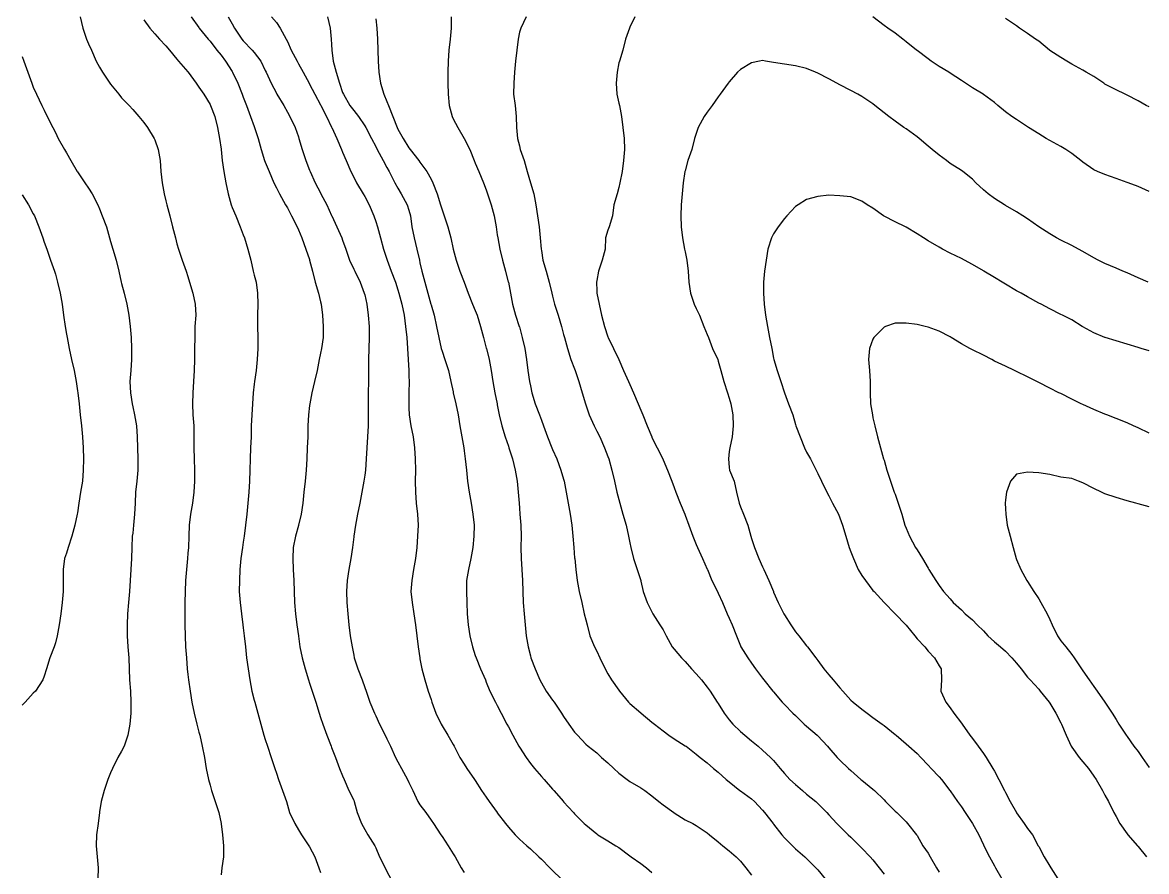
# Model space of a CAD drawing. Extents: x -729 to 771, y -779 to 721.
# Drawn here: x 34.1 to 368.8, y -141.7 to 111 of the extents above; entities that cross this region are included whole.
import ezdxf

# ---------------------------------------------------------------- set-up
doc = ezdxf.new("R2010")
doc.units = 0

msp = doc.modelspace()

# ---------------------------------------------------------------- linework, layer by layer
at = {"layer": 'CONTOURS'}
for points in [[(51.287, 112.6512, 386.472), (52.0516, 109.3617, 386.472), (53.1675, 106.0722, 386.472), (53.7781, 104.6205, 386.472), (54.6345, 102.7828, 386.472), (56.0711, 99.4933, 386.472), (57.0676, 97.683, 386.472), (57.9198, 96.2038, 386.472), (60.1542, 92.9143, 386.472), (60.357, 92.6459, 386.472), (62.7676, 89.6249, 386.472), (63.6465, 88.6132, 386.472), (65.8351, 86.3354, 386.472), (66.936, 85.1495, 386.472), (68.7656, 83.0459, 386.472), (70.2255, 81.1902, 386.472), (71.3556, 79.7564, 386.472), (73.3592, 76.467, 386.472), (73.5149, 76.0798, 386.472), (74.4869, 73.1775, 386.472), (75.1338, 69.888, 386.472), (75.3391, 66.5985, 386.472), (75.6894, 63.3091, 386.472), (76.282, 60.0196, 386.472), (76.8044, 57.9075, 386.472), (77.0705, 56.7301, 386.472), (77.9953, 53.4407, 386.472), (78.8274, 50.1512, 386.472), (79.6446, 46.8617, 386.472), (80.0939, 45.1528, 386.472), (80.5682, 43.5722, 386.472), (81.6515, 40.2828, 386.472), (82.8633, 36.9933, 386.472), (83.3833, 35.3808, 386.472), (83.8851, 33.7038, 386.472), (84.8755, 30.4143, 386.472), (85.5627, 27.1249, 386.472), (85.7319, 23.8354, 386.472), (85.4752, 20.5459, 386.472), (85.389, 17.2564, 386.472), (85.3561, 13.967, 386.472), (85.3342, 10.6775, 386.472), (85.2718, 7.388, 386.472), (85.0703, 4.0985, 386.472), (84.8418, 0.8091, 386.472), (84.7461, -2.4804, 386.472), (84.8608, -5.7699, 386.472), (85.1319, -9.0593, 386.472), (85.1708, -12.3488, 386.472), (85.1639, -15.6383, 386.472), (85.2485, -18.9278, 386.472), (85.3533, -22.2172, 386.472), (85.368, -25.5067, 386.472), (85.128, -28.7962, 386.472), (84.6996, -32.0857, 386.472), (84.1904, -35.3751, 386.472), (83.7888, -38.6646, 386.472), (83.6613, -41.9541, 386.472), (83.5422, -45.2436, 386.472), (83.3833, -47.0108, 386.472), (83.2408, -48.533, 386.472), (82.9337, -51.8225, 386.472), (82.6962, -55.112, 386.472), (82.5549, -58.4015, 386.472), (82.5051, -61.6909, 386.472), (82.4336, -64.9804, 386.472), (82.4327, -68.2699, 386.472), (82.5094, -71.5593, 386.472), (82.6352, -74.8488, 386.472), (82.9213, -78.1383, 386.472), (83.1921, -81.4278, 386.472), (83.3833, -83.105, 386.472), (83.5688, -84.7172, 386.472), (84.0672, -88.0067, 386.472), (84.5863, -91.2962, 386.472), (85.2322, -94.5857, 386.472), (86.0721, -97.8751, 386.472), (86.6728, -100.2536, 386.472), (86.9052, -101.1646, 386.472), (87.6094, -104.4541, 386.472), (88.3431, -107.7436, 386.472), (88.8398, -111.033, 386.472), (89.5069, -114.3225, 386.472), (89.9623, -115.9876, 386.472), (90.4403, -117.612, 386.472), (91.5267, -120.9015, 386.472), (92.5743, -124.1909, 386.472), (93.2434, -127.4804, 386.472), (93.2518, -127.5392, 386.472), (93.6983, -130.7699, 386.472), (93.9674, -134.0593, 386.472), (93.987, -137.3488, 386.472), (93.5074, -140.6383, 386.472), (93.2518, -142.7381, 386.472)], [(70.2255, 111.7536, 396.472), (72.0475, 109.3617, 396.472), (73.5149, 107.6429, 396.472), (74.9379, 106.0722, 396.472), (76.8044, 104.0397, 396.472), (77.8595, 102.7828, 396.472), (80.0939, 100.0913, 396.472), (80.5829, 99.4933, 396.472), (83.3833, 96.2738, 396.472), (83.4397, 96.2038, 396.472), (85.8602, 92.9143, 396.472), (86.6728, 91.7577, 396.472), (88.0717, 89.6249, 396.472), (89.9623, 86.5677, 396.472), (90.0845, 86.3354, 396.472), (91.3489, 83.0459, 396.472), (92.1951, 79.7564, 396.472), (92.8032, 76.467, 396.472), (93.2518, 73.2848, 396.472), (93.2645, 73.1775, 396.472), (93.5834, 69.888, 396.472), (94.0593, 66.5985, 396.472), (94.6248, 63.3091, 396.472), (95.3284, 60.0196, 396.472), (96.244, 56.7301, 396.472), (96.5412, 55.9484, 396.472), (97.6666, 53.4407, 396.472), (98.9367, 50.1512, 396.472), (99.8307, 47.8289, 396.472), (100.1844, 46.8617, 396.472), (101.2294, 43.5722, 396.472), (102.0691, 40.2828, 396.472), (102.8112, 36.9933, 396.472), (103.1202, 35.8361, 396.472), (103.6553, 33.7038, 396.472), (104.1318, 30.4143, 396.472), (104.2212, 27.1249, 396.472), (104.0618, 23.8354, 396.472), (104.064, 20.5459, 396.472), (104.202, 17.2564, 396.472), (104.1882, 13.967, 396.472), (104.0062, 10.6775, 396.472), (103.6833, 7.388, 396.472), (103.2097, 4.0985, 396.472), (103.1202, 3.334, 396.472), (102.8318, 0.8091, 396.472), (102.574, -2.4804, 396.472), (102.3803, -5.7699, 396.472), (102.2067, -9.0593, 396.472), (102.1845, -12.3488, 396.472), (102.0552, -15.6383, 396.472), (101.9346, -18.9278, 396.472), (101.8186, -22.2172, 396.472), (101.669, -25.5067, 396.472), (101.5308, -28.7962, 396.472), (101.2522, -32.0857, 396.472), (100.8802, -35.3751, 396.472), (100.473, -38.6646, 396.472), (100.0828, -41.9541, 396.472), (99.8307, -43.7114, 396.472), (99.5913, -45.2436, 396.472), (99.1223, -48.533, 396.472), (98.8736, -51.8225, 396.472), (98.778, -55.112, 396.472), (98.6562, -58.4015, 396.472), (98.9486, -61.6909, 396.472), (99.3006, -64.9804, 396.472), (99.7091, -68.2699, 396.472), (99.8307, -69.2148, 396.472), (100.1369, -71.5593, 396.472), (100.4713, -74.8488, 396.472), (100.8367, -78.1383, 396.472), (101.2781, -81.4278, 396.472), (101.7709, -84.7172, 396.472), (102.3822, -88.0067, 396.472), (103.1202, -90.7496, 396.472), (103.271, -91.2962, 396.472), (104.2226, -94.5857, 396.472), (105.045, -97.8751, 396.472), (105.965, -101.1646, 396.472), (106.4097, -102.4737, 396.472), (107.0482, -104.4541, 396.472), (108.1646, -107.7436, 396.472), (109.2205, -111.033, 396.472), (109.6991, -112.4463, 396.472), (110.3342, -114.3225, 396.472), (111.5143, -117.612, 396.472), (112.7, -120.9015, 396.472), (112.9886, -121.9523, 396.472), (113.6613, -124.1909, 396.472), (115.1728, -127.4804, 396.472), (116.2781, -129.3132, 396.472), (117.206, -130.7699, 396.472), (119.367, -134.0593, 396.472), (119.5676, -134.4044, 396.472), (121.1478, -137.3488, 396.472), (122.3321, -140.6383, 396.472), (122.857, -141.9781, 396.472)], [(84.31, 112.6512, 406.472), (86.6728, 109.4875, 406.472), (86.7684, 109.3617, 406.472), (89.4135, 106.0722, 406.472), (89.9623, 105.4283, 406.472), (92.0292, 102.7828, 406.472), (93.2518, 101.2462, 406.472), (94.5487, 99.4933, 406.472), (96.5412, 96.3693, 406.472), (96.645, 96.2038, 406.472), (98.2269, 92.9143, 406.472), (99.511, 89.6249, 406.472), (99.8307, 88.8156, 406.472), (100.8355, 86.3354, 406.472), (102.0565, 83.0459, 406.472), (103.1202, 80.0059, 406.472), (103.2177, 79.7564, 406.472), (104.2646, 76.467, 406.472), (105.2214, 73.1775, 406.472), (106.1902, 69.888, 406.472), (106.4097, 69.3923, 406.472), (107.5467, 66.5985, 406.472), (108.989, 63.3091, 406.472), (109.6991, 61.8288, 406.472), (110.6062, 60.0196, 406.472), (112.4752, 56.7301, 406.472), (112.9886, 55.7896, 406.472), (114.2334, 53.4407, 406.472), (115.8606, 50.1512, 406.472), (116.2781, 49.2707, 406.472), (117.269, 46.8617, 406.472), (118.4938, 43.5722, 406.472), (119.5676, 40.4331, 406.472), (119.6161, 40.2828, 406.472), (120.4794, 36.9933, 406.472), (121.3082, 33.7038, 406.472), (122.2456, 30.4143, 406.472), (122.857, 27.8992, 406.472), (123.0444, 27.1249, 406.472), (123.4457, 23.8354, 406.472), (123.656, 20.5459, 406.472), (123.5981, 17.2564, 406.472), (123.1438, 13.967, 406.472), (122.857, 12.5675, 406.472), (122.4541, 10.6775, 406.472), (121.8092, 7.388, 406.472), (121.0153, 4.0985, 406.472), (120.2311, 0.8091, 406.472), (119.6233, -2.4804, 406.472), (119.5676, -2.9814, 406.472), (119.2445, -5.7699, 406.472), (119.0497, -9.0593, 406.472), (119.0411, -12.3488, 406.472), (118.9258, -15.6383, 406.472), (118.7911, -18.9278, 406.472), (118.5989, -22.2172, 406.472), (118.2733, -25.5067, 406.472), (117.9226, -28.7962, 406.472), (117.6343, -32.0857, 406.472), (117.1132, -35.3751, 406.472), (116.2854, -38.6646, 406.472), (116.2781, -38.6933, 406.472), (115.4335, -41.9541, 406.472), (114.7529, -45.2436, 406.472), (114.6101, -48.533, 406.472), (114.7241, -51.8225, 406.472), (114.9032, -55.112, 406.472), (114.9724, -58.4015, 406.472), (115.1239, -61.6909, 406.472), (115.4165, -64.9804, 406.472), (115.8191, -68.2699, 406.472), (116.2677, -71.5593, 406.472), (116.2781, -71.6363, 406.472), (116.7445, -74.8488, 406.472), (117.4169, -78.1383, 406.472), (118.2526, -81.4278, 406.472), (119.2438, -84.7172, 406.472), (119.5676, -85.6549, 406.472), (120.37, -88.0067, 406.472), (121.4814, -91.2962, 406.472), (122.4225, -94.5857, 406.472), (122.857, -95.9297, 406.472), (123.495, -97.8751, 406.472), (124.7125, -101.1646, 406.472), (125.9898, -104.4541, 406.472), (126.1465, -104.8465, 406.472), (127.3005, -107.7436, 406.472), (128.5536, -111.033, 406.472), (129.436, -113.2315, 406.472), (129.875, -114.3225, 406.472), (131.2959, -117.612, 406.472), (132.7255, -120.522, 406.472), (132.9077, -120.9015, 406.472), (133.8097, -124.1909, 406.472), (135.0598, -127.4804, 406.472), (136.0149, -129.1929, 406.472), (136.9667, -130.7699, 406.472), (139.0027, -134.0593, 406.472), (139.3044, -134.6996, 406.472), (140.4373, -137.3488, 406.472), (142.0535, -140.6383, 406.472), (142.5939, -141.7226, 406.472), (143.8294, -143.9278, 406.472)], [(95.3273, 112.6512, 416.472), (96.5412, 110.5929, 416.472), (97.2452, 109.3617, 416.472), (99.4023, 106.0722, 416.472), (99.8307, 105.5224, 416.472), (102.4686, 102.7828, 416.472), (103.1202, 102.0259, 416.472), (105.067, 99.4933, 416.472), (106.4097, 96.6825, 416.472), (106.6463, 96.2038, 416.472), (108.1964, 92.9143, 416.472), (109.6991, 89.9549, 416.472), (109.8866, 89.6249, 416.472), (111.8908, 86.3354, 416.472), (112.9886, 84.3453, 416.472), (113.7086, 83.0459, 416.472), (115.2736, 79.7564, 416.472), (116.2781, 76.9198, 416.472), (116.4229, 76.467, 416.472), (117.4142, 73.1775, 416.472), (118.4991, 69.888, 416.472), (119.5676, 67.0767, 416.472), (119.7408, 66.5985, 416.472), (121.2426, 63.3091, 416.472), (122.857, 60.2682, 416.472), (122.9824, 60.0196, 416.472), (124.7089, 56.7301, 416.472), (126.1465, 53.561, 416.472), (126.2071, 53.4407, 416.472), (127.7329, 50.1512, 416.472), (129.1781, 46.8617, 416.472), (129.436, 46.2124, 416.472), (130.379, 43.5722, 416.472), (131.4385, 40.2828, 416.472), (132.7255, 37.5715, 416.472), (133.0308, 36.9933, 416.472), (134.6672, 33.7038, 416.472), (135.8909, 30.4143, 416.472), (136.0149, 29.8971, 416.472), (136.6135, 27.1249, 416.472), (137.0444, 23.8354, 416.472), (137.3584, 20.5459, 416.472), (137.3132, 17.2564, 416.472), (137.2158, 13.967, 416.472), (137.1633, 10.6775, 416.472), (137.173, 7.388, 416.472), (137.1514, 4.0985, 416.472), (137.0592, 0.8091, 416.472), (137.04, -2.4804, 416.472), (137.0739, -5.7699, 416.472), (137.0399, -9.0593, 416.472), (136.8294, -12.3488, 416.472), (136.5985, -15.6383, 416.472), (136.4261, -18.9278, 416.472), (136.2371, -22.2172, 416.472), (136.0149, -23.7846, 416.472), (135.7525, -25.5067, 416.472), (135.1827, -28.7962, 416.472), (134.5371, -32.0857, 416.472), (133.8802, -35.3751, 416.472), (133.2578, -38.6646, 416.472), (132.7385, -41.9541, 416.472), (132.7255, -42.0813, 416.472), (132.3713, -45.2436, 416.472), (131.864, -48.533, 416.472), (131.2987, -51.8225, 416.472), (130.8135, -55.112, 416.472), (130.5681, -58.4015, 416.472), (130.6848, -61.6909, 416.472), (130.9367, -64.9804, 416.472), (131.2596, -68.2699, 416.472), (131.6605, -71.5593, 416.472), (132.2315, -74.8488, 416.472), (132.7255, -77.2881, 416.472), (132.9213, -78.1383, 416.472), (133.9726, -81.4278, 416.472), (135.2081, -84.7172, 416.472), (136.0149, -86.9454, 416.472), (136.4099, -88.0067, 416.472), (137.557, -91.2962, 416.472), (138.9303, -94.5857, 416.472), (139.3044, -95.4163, 416.472), (140.4527, -97.8751, 416.472), (142.0796, -101.1646, 416.472), (142.5939, -102.2131, 416.472), (143.6564, -104.4541, 416.472), (145.2168, -107.7436, 416.472), (145.8833, -109.0534, 416.472), (146.9631, -111.033, 416.472), (148.717, -114.3225, 416.472), (149.1728, -115.2435, 416.472), (150.3669, -117.612, 416.472), (151.8687, -120.9015, 416.472), (152.4623, -121.8355, 416.472), (154.1783, -124.1909, 416.472), (155.7518, -126.4701, 416.472), (156.4492, -127.4804, 416.472), (158.6974, -130.7699, 416.472), (159.0412, -131.2674, 416.472), (160.8247, -134.0593, 416.472), (162.3307, -136.4207, 416.472), (162.8937, -137.3488, 416.472), (164.7496, -140.6383, 416.472), (165.6202, -142.0708, 416.472)], [(108.2314, 112.6512, 426.472), (109.6991, 110.9894, 426.472), (110.8234, 109.3617, 426.472), (112.6318, 106.0722, 426.472), (112.9886, 105.341, 426.472), (114.0986, 102.7828, 426.472), (115.8653, 99.4933, 426.472), (116.2781, 98.7403, 426.472), (117.6426, 96.2038, 426.472), (119.4328, 92.9143, 426.472), (119.5676, 92.6761, 426.472), (121.1575, 89.6249, 426.472), (122.857, 86.4477, 426.472), (122.911, 86.3354, 426.472), (124.6271, 83.0459, 426.472), (126.1465, 79.8683, 426.472), (126.2056, 79.7564, 426.472), (127.708, 76.467, 426.472), (129.1483, 73.1775, 426.472), (129.436, 72.4198, 426.472), (130.4573, 69.888, 426.472), (131.8718, 66.5985, 426.472), (132.7255, 64.9955, 426.472), (133.5862, 63.3091, 426.472), (135.5165, 60.0196, 426.472), (136.0149, 59.1897, 426.472), (137.3163, 56.7301, 426.472), (138.7174, 53.4407, 426.472), (139.3044, 51.7151, 426.472), (139.785, 50.1512, 426.472), (140.7249, 46.8617, 426.472), (141.6488, 43.5722, 426.472), (142.5939, 40.5791, 426.472), (142.6782, 40.2828, 426.472), (143.911, 36.9933, 426.472), (145.1329, 33.7038, 426.472), (145.8833, 31.4669, 426.472), (146.2128, 30.4143, 426.472), (147.0425, 27.1249, 426.472), (147.7177, 23.8354, 426.472), (148.1813, 20.5459, 426.472), (148.5425, 17.2564, 426.472), (148.7861, 13.967, 426.472), (148.9408, 10.6775, 426.472), (149.1041, 7.388, 426.472), (149.1728, 5.6783, 426.472), (149.239, 4.0985, 426.472), (149.1899, 0.8091, 426.472), (149.1728, -0.1065, 426.472), (149.1226, -2.4804, 426.472), (149.1728, -3.6829, 426.472), (149.2595, -5.7699, 426.472), (149.7871, -9.0593, 426.472), (150.3941, -12.3488, 426.472), (150.7961, -15.6383, 426.472), (151.0186, -18.9278, 426.472), (151.0905, -22.2172, 426.472), (151.0547, -25.5067, 426.472), (151.0833, -28.7962, 426.472), (151.3643, -32.0857, 426.472), (151.719, -35.3751, 426.472), (151.9015, -38.6646, 426.472), (151.7328, -41.9541, 426.472), (151.563, -45.2436, 426.472), (151.1267, -48.533, 426.472), (150.5747, -51.8225, 426.472), (150.0178, -55.112, 426.472), (149.7445, -58.4015, 426.472), (150.1618, -61.6909, 426.472), (150.6546, -64.9804, 426.472), (151.1132, -68.2699, 426.472), (151.5031, -71.5593, 426.472), (151.8975, -74.8488, 426.472), (152.4153, -78.1383, 426.472), (152.4623, -78.3899, 426.472), (153.0615, -81.4278, 426.472), (153.8931, -84.7172, 426.472), (154.8862, -88.0067, 426.472), (155.7518, -90.5469, 426.472), (155.9802, -91.2962, 426.472), (157.1571, -94.5857, 426.472), (158.7628, -97.8751, 426.472), (159.0412, -98.3464, 426.472), (160.7708, -101.1646, 426.472), (162.3307, -103.9188, 426.472), (162.6406, -104.4541, 426.472), (164.3299, -107.7436, 426.472), (165.6202, -109.8021, 426.472), (166.4053, -111.033, 426.472), (168.6595, -114.3225, 426.472), (168.9097, -114.6819, 426.472), (170.7898, -117.612, 426.472), (172.1991, -119.6289, 426.472), (173.0832, -120.9015, 426.472), (175.4549, -124.1909, 426.472), (175.4886, -124.2393, 426.472), (177.9131, -127.4804, 426.472), (178.7781, -128.5612, 426.472), (180.8475, -130.7699, 426.472), (182.0676, -132.0925, 426.472), (184.2333, -134.0593, 426.472), (185.357, -135.02, 426.472), (187.8724, -137.3488, 426.472), (188.6465, -138.0183, 426.472), (191.1534, -140.6383, 426.472), (191.936, -141.4045, 426.472), (194.5105, -143.9278, 426.472)], [(124.947, 112.6512, 436.472), (125.7394, 109.3617, 436.472), (126.0572, 106.0722, 436.472), (126.1465, 104.4823, 436.472), (126.2327, 102.7828, 436.472), (126.6116, 99.4933, 436.472), (127.4785, 96.2038, 436.472), (128.4897, 92.9143, 436.472), (129.436, 90.1974, 436.472), (129.663, 89.6249, 436.472), (131.6003, 86.3354, 436.472), (132.7255, 84.8513, 436.472), (134.1543, 83.0459, 436.472), (136.0149, 80.2863, 436.472), (136.338, 79.7564, 436.472), (138.0811, 76.467, 436.472), (139.3044, 74.0646, 436.472), (139.7589, 73.1775, 436.472), (141.54, 69.888, 436.472), (142.5939, 67.846, 436.472), (143.2456, 66.5985, 436.472), (144.9871, 63.3091, 436.472), (145.8833, 61.646, 436.472), (146.8575, 60.0196, 436.472), (148.6671, 56.7301, 436.472), (149.1728, 55.1361, 436.472), (149.635, 53.4407, 436.472), (150.0847, 50.1512, 436.472), (150.6954, 46.8617, 436.472), (151.4809, 43.5722, 436.472), (152.2815, 40.2828, 436.472), (152.4623, 39.4242, 436.472), (152.9905, 36.9933, 436.472), (153.8648, 33.7038, 436.472), (154.7848, 30.4143, 436.472), (155.7074, 27.1249, 436.472), (155.7518, 26.9477, 436.472), (156.6605, 23.8354, 436.472), (157.4124, 20.5459, 436.472), (158.0838, 17.2564, 436.472), (158.8169, 13.967, 436.472), (159.0412, 13.1203, 436.472), (159.8956, 10.6775, 436.472), (160.9221, 7.388, 436.472), (161.6589, 4.0985, 436.472), (162.3307, 1.012, 436.472), (162.379, 0.8091, 436.472), (163.1178, -2.4804, 436.472), (163.795, -5.7699, 436.472), (164.3577, -9.0593, 436.472), (164.9065, -12.3488, 436.472), (165.4804, -15.6383, 436.472), (165.6202, -16.5526, 436.472), (165.9433, -18.9278, 436.472), (166.3041, -22.2172, 436.472), (166.614, -25.5067, 436.472), (167.0803, -28.7962, 436.472), (167.6788, -32.0857, 436.472), (168.2421, -35.3751, 436.472), (168.5919, -38.6646, 436.472), (168.5394, -41.9541, 436.472), (168.1772, -45.2436, 436.472), (167.59, -48.533, 436.472), (166.8878, -51.8225, 436.472), (166.279, -55.112, 436.472), (166.3456, -58.4015, 436.472), (166.4032, -61.6909, 436.472), (166.5146, -64.9804, 436.472), (166.7833, -68.2699, 436.472), (167.3437, -71.5593, 436.472), (168.0902, -74.8488, 436.472), (168.9097, -77.3939, 436.472), (169.1647, -78.1383, 436.472), (170.4991, -81.4278, 436.472), (171.9461, -84.7172, 436.472), (172.1991, -85.3499, 436.472), (173.2363, -88.0067, 436.472), (174.9206, -91.2962, 436.472), (175.4886, -92.3254, 436.472), (176.633, -94.5857, 436.472), (178.3361, -97.8751, 436.472), (178.7781, -98.7096, 436.472), (180.0682, -101.1646, 436.472), (181.9342, -104.4541, 436.472), (182.0676, -104.6781, 436.472), (184.0629, -107.7436, 436.472), (185.357, -109.5778, 436.472), (186.5186, -111.033, 436.472), (188.6465, -113.4954, 436.472), (189.4229, -114.3225, 436.472), (191.936, -117.2365, 436.472), (192.2785, -117.612, 436.472), (195.1697, -120.9015, 436.472), (195.2255, -120.9564, 436.472), (198.1504, -124.1909, 436.472), (198.5149, -124.59, 436.472), (201.368, -127.4804, 436.472), (201.8044, -127.8715, 436.472), (205.0939, -130.5279, 436.472), (205.4682, -130.7699, 436.472), (208.3833, -132.6284, 436.472), (210.8052, -134.0593, 436.472), (211.6728, -134.631, 436.472), (214.9623, -137.0405, 436.472), (215.3655, -137.3488, 436.472), (218.2518, -139.3749, 436.472), (219.8723, -140.6383, 436.472), (221.5412, -141.9955, 436.472)], [(139.3044, 112.1292, 446.472), (139.6335, 109.3617, 446.472), (139.7825, 106.0722, 446.472), (139.8847, 102.7828, 446.472), (140.0134, 99.4933, 446.472), (140.2271, 96.2038, 446.472), (140.7461, 92.9143, 446.472), (141.6756, 89.6249, 446.472), (142.5939, 87.5104, 446.472), (143.0521, 86.3354, 446.472), (144.3843, 83.0459, 446.472), (145.6541, 79.7564, 446.472), (145.8833, 79.2593, 446.472), (147.5038, 76.467, 446.472), (149.1728, 73.7032, 446.472), (149.5771, 73.1775, 446.472), (152.1224, 69.888, 446.472), (152.4623, 69.4024, 446.472), (154.5266, 66.5985, 446.472), (155.7518, 64.316, 446.472), (156.2772, 63.3091, 446.472), (157.6228, 60.0196, 446.472), (158.611, 56.7301, 446.472), (159.0412, 55.192, 446.472), (159.7134, 53.4407, 446.472), (160.7653, 50.1512, 446.472), (161.6156, 46.8617, 446.472), (162.3307, 43.5727, 446.472), (162.3308, 43.5722, 446.472), (163.2531, 40.2828, 446.472), (164.3291, 36.9933, 446.472), (165.6043, 33.7038, 446.472), (165.6202, 33.663, 446.472), (166.8456, 30.4143, 446.472), (168.0889, 27.1249, 446.472), (168.9097, 25.2772, 446.472), (169.5254, 23.8354, 446.472), (170.5317, 20.5459, 446.472), (171.3905, 17.2564, 446.472), (172.1991, 14.1028, 446.472), (172.232, 13.967, 446.472), (173.0246, 10.6775, 446.472), (173.6199, 7.388, 446.472), (174.1331, 4.0985, 446.472), (174.7784, 0.8091, 446.472), (175.4256, -2.4804, 446.472), (175.4886, -2.8251, 446.472), (176.0542, -5.7699, 446.472), (176.8266, -9.0593, 446.472), (177.846, -12.3488, 446.472), (178.7781, -15.0982, 446.472), (178.9621, -15.6383, 446.472), (180.0086, -18.9278, 446.472), (180.8532, -22.2172, 446.472), (181.3828, -25.5067, 446.472), (181.7436, -28.7962, 446.472), (181.9743, -32.0857, 446.472), (182.0676, -33.5773, 446.472), (182.2039, -35.3751, 446.472), (182.5225, -38.6646, 446.472), (182.6247, -41.9541, 446.472), (182.5283, -45.2436, 446.472), (182.5768, -48.533, 446.472), (182.7836, -51.8225, 446.472), (182.9868, -55.112, 446.472), (183.0571, -58.4015, 446.472), (183.2221, -61.6909, 446.472), (183.4587, -64.9804, 446.472), (183.7465, -68.2699, 446.472), (184.0875, -71.5593, 446.472), (184.6379, -74.8488, 446.472), (185.357, -77.5497, 446.472), (185.515, -78.1383, 446.472), (186.724, -81.4278, 446.472), (188.1658, -84.7172, 446.472), (188.6465, -85.5974, 446.472), (190.0659, -88.0067, 446.472), (191.936, -90.7059, 446.472), (192.376, -91.2962, 446.472), (194.591, -94.5857, 446.472), (195.2255, -95.5567, 446.472), (196.8225, -97.8751, 446.472), (198.5149, -100.2079, 446.472), (199.3432, -101.1646, 446.472), (201.8044, -103.8004, 446.472), (202.5357, -104.4541, 446.472), (205.0939, -106.3895, 446.472), (206.5585, -107.7436, 446.472), (208.3833, -109.3385, 446.472), (210.1891, -111.033, 446.472), (211.6728, -112.4295, 446.472), (214.1321, -114.3225, 446.472), (214.9623, -114.9595, 446.472), (218.2518, -116.8027, 446.472), (219.4181, -117.612, 446.472), (221.5412, -119.2142, 446.472), (223.5495, -120.9015, 446.472), (224.8307, -121.852, 446.472), (228.05, -124.1909, 446.472), (228.1202, -124.2385, 446.472), (231.4097, -126.3244, 446.472), (233.7486, -127.4804, 446.472), (234.6991, -128.0116, 446.472), (237.9886, -130.2069, 446.472), (238.6397, -130.7699, 446.472), (241.2781, -132.9345, 446.472), (242.6088, -134.0593, 446.472), (244.5676, -135.5983, 446.472), (246.5999, -137.3488, 446.472), (247.857, -138.6893, 446.472), (249.5133, -140.6383, 446.472), (251.1465, -142.8061, 446.472)], [(161.7968, 112.6512, 456.472), (161.7295, 109.3617, 456.472), (161.454, 106.0722, 456.472), (161.0869, 102.7828, 456.472), (160.8765, 99.4933, 456.472), (160.796, 96.2038, 456.472), (160.7946, 92.9143, 456.472), (160.873, 89.6249, 456.472), (161.1697, 86.3354, 456.472), (162.0032, 83.0459, 456.472), (162.3307, 82.3468, 456.472), (163.6898, 79.7564, 456.472), (165.6202, 76.4883, 456.472), (165.6314, 76.467, 456.472), (167.2868, 73.1775, 456.472), (168.5603, 69.888, 456.472), (168.9097, 69.0973, 456.472), (170.0268, 66.5985, 456.472), (171.4005, 63.3091, 456.472), (172.1991, 61.1417, 456.472), (172.5928, 60.0196, 456.472), (173.6341, 56.7301, 456.472), (174.5487, 53.4407, 456.472), (175.1362, 50.1512, 456.472), (175.4886, 47.7955, 456.472), (175.6234, 46.8617, 456.472), (176.2049, 43.5722, 456.472), (177.0131, 40.2828, 456.472), (177.9062, 36.9933, 456.472), (178.7709, 33.7038, 456.472), (178.7781, 33.6708, 456.472), (179.4406, 30.4143, 456.472), (180.0257, 27.1249, 456.472), (180.8706, 23.8354, 456.472), (182.0207, 20.5459, 456.472), (182.0676, 20.37, 456.472), (182.9348, 17.2564, 456.472), (183.6435, 13.967, 456.472), (184.18, 10.6775, 456.472), (184.6217, 7.388, 456.472), (185.1117, 4.0985, 456.472), (185.357, 2.8076, 456.472), (185.7889, 0.8091, 456.472), (186.7839, -2.4804, 456.472), (188.069, -5.7699, 456.472), (188.6465, -7.4032, 456.472), (189.276, -9.0593, 456.472), (190.4502, -12.3488, 456.472), (191.7583, -15.6383, 456.472), (191.936, -16.0781, 456.472), (193.1644, -18.9278, 456.472), (194.3611, -22.2172, 456.472), (195.2255, -24.9746, 456.472), (195.3767, -25.5067, 456.472), (196.0365, -28.7962, 456.472), (196.6115, -32.0857, 456.472), (197.1866, -35.3751, 456.472), (197.6996, -38.6646, 456.472), (197.9421, -41.9541, 456.472), (198.2244, -45.2436, 456.472), (198.5149, -48.4113, 456.472), (198.5266, -48.533, 456.472), (198.8702, -51.8225, 456.472), (199.3035, -55.112, 456.472), (199.8881, -58.4015, 456.472), (200.6094, -61.6909, 456.472), (201.3663, -64.9804, 456.472), (201.8044, -66.7735, 456.472), (202.2038, -68.2699, 456.472), (203.039, -71.5593, 456.472), (204.4685, -74.8488, 456.472), (205.0939, -76.1066, 456.472), (205.9904, -78.1383, 456.472), (207.5677, -81.4278, 456.472), (208.3833, -82.8714, 456.472), (209.4911, -84.7172, 456.472), (211.6728, -87.7387, 456.472), (211.8518, -88.0067, 456.472), (214.5964, -91.2962, 456.472), (214.9623, -91.6938, 456.472), (218.2518, -94.5138, 456.472), (218.3357, -94.5857, 456.472), (221.5412, -97.2673, 456.472), (222.2907, -97.8751, 456.472), (224.8307, -99.89, 456.472), (226.5254, -101.1646, 456.472), (228.1202, -102.2173, 456.472), (231.4097, -104.2786, 456.472), (231.6699, -104.4541, 456.472), (234.6991, -106.8231, 456.472), (235.918, -107.7436, 456.472), (237.9886, -109.3558, 456.472), (239.8949, -111.033, 456.472), (241.2781, -112.1925, 456.472), (243.673, -114.3225, 456.472), (244.5676, -115.0689, 456.472), (247.6835, -117.612, 456.472), (247.857, -117.748, 456.472), (251.1465, -120.0914, 456.472), (252.0323, -120.9015, 456.472), (254.436, -123.4467, 456.472), (255.0661, -124.1909, 456.472), (257.6038, -127.4804, 456.472), (257.7255, -127.6376, 456.472), (260.1545, -130.7699, 456.472), (261.0149, -131.7525, 456.472), (263.4115, -134.0593, 456.472), (264.3044, -134.9572, 456.472), (267.0724, -137.3488, 456.472), (267.5939, -137.8147, 456.472), (270.3387, -140.6383, 456.472), (270.8833, -141.2581, 456.472), (273.0606, -143.9278, 456.472)], [(184.0389, 112.6512, 466.472), (182.5344, 109.3617, 466.472), (182.0676, 108.0779, 466.472), (181.6773, 106.0722, 466.472), (181.2575, 102.7828, 466.472), (180.889, 99.4933, 466.472), (180.5928, 96.2038, 466.472), (180.3923, 92.9143, 466.472), (180.3388, 89.6249, 466.472), (180.7619, 86.3354, 466.472), (181.0948, 83.0459, 466.472), (181.2322, 79.7564, 466.472), (181.5179, 76.467, 466.472), (182.0676, 74.3163, 466.472), (182.3445, 73.1775, 466.472), (183.4421, 69.888, 466.472), (184.393, 66.5985, 466.472), (185.3539, 63.3091, 466.472), (185.357, 63.2979, 466.472), (186.3363, 60.0196, 466.472), (186.9847, 56.7301, 466.472), (187.4547, 53.4407, 466.472), (187.9043, 50.1512, 466.472), (188.2702, 46.8617, 466.472), (188.5919, 43.5722, 466.472), (188.6465, 43.1776, 466.472), (189.075, 40.2828, 466.472), (190.0267, 36.9933, 466.472), (190.9261, 33.7038, 466.472), (191.7301, 30.4143, 466.472), (191.936, 29.5419, 466.472), (192.5401, 27.1249, 466.472), (193.5706, 23.8354, 466.472), (194.5622, 20.5459, 466.472), (195.2255, 18.0813, 466.472), (195.4574, 17.2564, 466.472), (196.3942, 13.967, 466.472), (197.4137, 10.6775, 466.472), (198.5149, 7.8731, 466.472), (198.6862, 7.388, 466.472), (199.7298, 4.0985, 466.472), (200.7296, 0.8091, 466.472), (201.6985, -2.4804, 466.472), (201.8044, -2.8182, 466.472), (202.8303, -5.7699, 466.472), (204.3022, -9.0593, 466.472), (205.0939, -10.6796, 466.472), (205.967, -12.3488, 466.472), (207.4455, -15.6383, 466.472), (208.3833, -18.1965, 466.472), (208.6474, -18.9278, 466.472), (209.6176, -22.2172, 466.472), (210.3439, -25.5067, 466.472), (211.096, -28.7962, 466.472), (211.6728, -30.9748, 466.472), (211.9664, -32.0857, 466.472), (212.8827, -35.3751, 466.472), (213.8049, -38.6646, 466.472), (214.5888, -41.9541, 466.472), (214.9623, -43.88, 466.472), (215.2286, -45.2436, 466.472), (216.023, -48.533, 466.472), (217.1151, -51.8225, 466.472), (218.2033, -55.112, 466.472), (218.2518, -55.342, 466.472), (218.9607, -58.4015, 466.472), (220.1102, -61.6909, 466.472), (221.5412, -64.4753, 466.472), (221.8086, -64.9804, 466.472), (223.9156, -68.2699, 466.472), (224.8307, -69.836, 466.472), (225.7302, -71.5593, 466.472), (227.5623, -74.8488, 466.472), (228.1202, -75.5857, 466.472), (230.286, -78.1383, 466.472), (231.4097, -79.2088, 466.472), (233.2654, -81.4278, 466.472), (234.6991, -82.9319, 466.472), (236.2749, -84.7172, 466.472), (237.9886, -86.8064, 466.472), (238.8854, -88.0067, 466.472), (240.9883, -91.2962, 466.472), (241.2781, -91.7072, 466.472), (243.0467, -94.5857, 466.472), (244.5676, -96.6038, 466.472), (245.5985, -97.8751, 466.472), (247.857, -100.0325, 466.472), (249.1667, -101.1646, 466.472), (251.1465, -102.8339, 466.472), (253.1477, -104.4541, 466.472), (254.436, -105.5786, 466.472), (256.8117, -107.7436, 466.472), (257.7255, -108.7178, 466.472), (259.7412, -111.033, 466.472), (261.0149, -112.5871, 466.472), (262.6225, -114.3225, 466.472), (264.3044, -115.7897, 466.472), (266.3065, -117.612, 466.472), (267.5939, -118.7222, 466.472), (270.2923, -120.9015, 466.472), (270.8833, -121.4635, 466.472), (273.5993, -124.1909, 466.472), (274.1728, -124.8275, 466.472), (276.6171, -127.4804, 466.472), (277.4623, -128.3369, 466.472), (279.9936, -130.7699, 466.472), (280.7518, -131.5005, 466.472), (283.3328, -134.0593, 466.472), (284.0412, -134.7632, 466.472), (286.5192, -137.3488, 466.472), (287.3307, -138.2593, 466.472), (289.2035, -140.6383, 466.472), (290.6202, -142.5676, 466.472)], [(216.4549, 112.6512, 476.472), (214.9623, 109.5982, 476.472), (214.8691, 109.3617, 476.472), (213.6494, 106.0722, 476.472), (212.8619, 102.7828, 476.472), (211.8207, 99.4933, 476.472), (211.6728, 98.9899, 476.472), (211.1502, 96.2038, 476.472), (210.8717, 92.9143, 476.472), (211.088, 89.6249, 476.472), (211.6728, 87.0059, 476.472), (211.847, 86.3354, 476.472), (212.4245, 83.0459, 476.472), (212.8936, 79.7564, 476.472), (213.2391, 76.467, 476.472), (213.3349, 73.1775, 476.472), (213.0762, 69.888, 476.472), (212.6459, 66.5985, 476.472), (212.0125, 63.3091, 476.472), (211.6728, 61.8694, 476.472), (211.1801, 60.0196, 476.472), (210.2126, 56.7301, 476.472), (209.8131, 53.4407, 476.472), (208.7612, 50.1512, 476.472), (208.3833, 49.2026, 476.472), (207.6628, 46.8617, 476.472), (207.5716, 43.5722, 476.472), (206.729, 40.2828, 476.472), (205.579, 36.9933, 476.472), (205.0939, 34.2039, 476.472), (205.0295, 33.7038, 476.472), (205.0939, 31.1557, 476.472), (205.1163, 30.4143, 476.472), (205.8074, 27.1249, 476.472), (206.5514, 23.8354, 476.472), (207.412, 20.5459, 476.472), (208.3833, 17.4673, 476.472), (208.4671, 17.2564, 476.472), (210.0387, 13.967, 476.472), (211.6728, 10.7076, 476.472), (211.6887, 10.6775, 476.472), (213.1095, 7.388, 476.472), (214.5764, 4.0985, 476.472), (214.9623, 3.2553, 476.472), (216.0365, 0.8091, 476.472), (217.4733, -2.4804, 476.472), (218.2518, -4.3588, 476.472), (218.8519, -5.7699, 476.472), (220.1127, -9.0593, 476.472), (221.4707, -12.3488, 476.472), (221.5412, -12.5085, 476.472), (223.1168, -15.6383, 476.472), (224.7333, -18.9278, 476.472), (224.8307, -19.1583, 476.472), (226.1435, -22.2172, 476.472), (227.4142, -25.5067, 476.472), (228.1202, -27.4484, 476.472), (228.6263, -28.7962, 476.472), (229.9641, -32.0857, 476.472), (231.3183, -35.3751, 476.472), (231.4097, -35.6395, 476.472), (232.5019, -38.6646, 476.472), (233.672, -41.9541, 476.472), (234.6991, -44.3517, 476.472), (235.0882, -45.2436, 476.472), (236.5637, -48.533, 476.472), (237.9886, -51.6802, 476.472), (238.0503, -51.8225, 476.472), (239.4081, -55.112, 476.472), (241.0522, -58.4015, 476.472), (241.2781, -58.8437, 476.472), (242.5618, -61.6909, 476.472), (243.9656, -64.9804, 476.472), (244.5676, -66.3185, 476.472), (245.3894, -68.2699, 476.472), (246.6735, -71.5593, 476.472), (247.857, -74.5477, 476.472), (247.9895, -74.8488, 476.472), (250.0628, -78.1383, 476.472), (251.1465, -79.7282, 476.472), (252.3413, -81.4278, 476.472), (254.436, -84.2199, 476.472), (254.8442, -84.7172, 476.472), (257.5651, -88.0067, 476.472), (257.7255, -88.2078, 476.472), (260.3188, -91.2962, 476.472), (261.0149, -91.966, 476.472), (263.4648, -94.5857, 476.472), (264.3044, -95.3238, 476.472), (266.8796, -97.8751, 476.472), (267.5939, -98.4715, 476.472), (270.6835, -101.1646, 476.472), (270.8833, -101.3622, 476.472), (273.8276, -104.4541, 476.472), (274.1728, -104.877, 476.472), (276.6822, -107.7436, 476.472), (277.4623, -108.5823, 476.472), (280.0277, -111.033, 476.472), (280.7518, -111.6892, 476.472), (283.7252, -114.3225, 476.472), (284.0412, -114.5737, 476.472), (287.3307, -117.1948, 476.472), (287.8098, -117.612, 476.472), (290.6202, -120.4228, 476.472), (291.1115, -120.9015, 476.472), (293.9097, -123.7175, 476.472), (294.4367, -124.1909, 476.472), (297.1991, -126.9735, 476.472), (297.6558, -127.4804, 476.472), (300.3149, -130.7699, 476.472), (300.4886, -131.0549, 476.472), (302.2258, -134.0593, 476.472), (303.7781, -136.2743, 476.472), (304.4001, -137.3488, 476.472), (306.2903, -140.6383, 476.472), (307.0676, -141.9646, 476.472)], [(369.5676, 60.7296, 476.472), (366.2781, 62.2174, 476.472), (363.3171, 63.3091, 476.472), (362.9886, 63.4178, 476.472), (359.6991, 64.5203, 476.472), (356.4097, 65.7482, 476.472), (354.1668, 66.5985, 476.472), (353.1202, 67.1193, 476.472), (349.8307, 69.3968, 476.472), (349.1898, 69.888, 476.472), (346.5412, 71.9679, 476.472), (344.7873, 73.1775, 476.472), (343.2518, 74.068, 476.472), (339.9623, 75.8411, 476.472), (338.9278, 76.467, 476.472), (336.6728, 77.8349, 476.472), (333.6583, 79.7564, 476.472), (333.3833, 79.9328, 476.472), (330.0939, 82.1203, 476.472), (328.7063, 83.0459, 476.472), (326.8044, 84.4434, 476.472), (324.4921, 86.3354, 476.472), (323.5149, 87.1634, 476.472), (320.2255, 89.5309, 476.472), (320.1047, 89.6249, 476.472), (316.936, 91.5716, 476.472), (314.8462, 92.9143, 476.472), (313.6465, 93.7567, 476.472), (310.357, 95.9606, 476.472), (309.926, 96.2038, 476.472), (307.0676, 97.9124, 476.472), (304.7058, 99.4933, 476.472), (303.7781, 100.1536, 476.472), (300.4886, 102.6605, 476.472), (300.3289, 102.7828, 476.472), (297.1991, 105.2758, 476.472), (296.177, 106.0722, 476.472), (293.9097, 107.8129, 476.472), (291.7437, 109.3617, 476.472), (290.6202, 110.1433, 476.472), (287.3418, 112.6512, 476.472)], [(369.5676, 85.8488, 466.472), (368.677, 86.3354, 466.472), (366.2781, 87.7099, 466.472), (362.9886, 89.3624, 466.472), (362.429, 89.6249, 466.472), (359.6991, 90.9206, 466.472), (356.4097, 92.6725, 466.472), (356.0289, 92.9143, 466.472), (353.1202, 94.9093, 466.472), (350.8279, 96.2038, 466.472), (349.8307, 96.7809, 466.472), (346.5412, 98.6322, 466.472), (345.027, 99.4933, 466.472), (343.2518, 100.5356, 466.472), (339.9623, 102.7005, 466.472), (339.8639, 102.7828, 466.472), (336.6728, 105.4305, 466.472), (335.7681, 106.0722, 466.472), (333.3833, 107.7005, 466.472), (330.9892, 109.3617, 466.472), (330.0939, 109.9703, 466.472), (326.8044, 112.1683, 466.472)], [(34.0412, 100.8472, 376.472), (34.4962, 99.4933, 376.472), (35.673, 96.2038, 376.472), (36.8612, 92.9143, 376.472), (37.3307, 91.7818, 376.472), (38.2721, 89.6249, 376.472), (39.9022, 86.3354, 376.472), (40.6202, 84.8672, 376.472), (41.5129, 83.0459, 376.472), (43.1757, 79.7564, 376.472), (43.9097, 78.2277, 376.472), (44.7578, 76.467, 376.472), (46.5847, 73.1775, 376.472), (47.1991, 72.1649, 376.472), (48.5594, 69.888, 376.472), (50.4381, 66.5985, 376.472), (50.4886, 66.5172, 376.472), (52.7235, 63.3091, 376.472), (53.7781, 61.7139, 376.472), (54.8672, 60.0196, 376.472), (56.5764, 56.7301, 376.472), (57.0676, 55.5194, 376.472), (57.859, 53.4407, 376.472), (59.0912, 50.1512, 376.472), (60.0453, 46.8617, 376.472), (60.357, 45.791, 376.472), (61.0517, 43.5722, 376.472), (62.0329, 40.2828, 376.472), (62.8355, 36.9933, 376.472), (63.5375, 33.7038, 376.472), (63.6465, 33.3147, 376.472), (64.4257, 30.4143, 376.472), (65.2233, 27.1249, 376.472), (65.7889, 23.8354, 376.472), (66.1719, 20.5459, 376.472), (66.5213, 17.2564, 376.472), (66.6126, 13.967, 376.472), (66.5498, 10.6775, 376.472), (66.3845, 7.388, 376.472), (66.1202, 4.0985, 376.472), (66.2392, 0.8091, 376.472), (66.735, -2.4804, 376.472), (66.936, -3.3953, 376.472), (67.4551, -5.7699, 376.472), (68.0893, -9.0593, 376.472), (68.3116, -12.3488, 376.472), (68.351, -15.6383, 376.472), (68.4478, -18.9278, 376.472), (68.4339, -22.2172, 376.472), (68.1737, -25.5067, 376.472), (67.7299, -28.7962, 376.472), (67.6219, -32.0857, 376.472), (67.4856, -35.3751, 376.472), (67.2205, -38.6646, 376.472), (66.936, -41.0275, 376.472), (66.819, -41.9541, 376.472), (66.69, -45.2436, 376.472), (66.5781, -48.533, 376.472), (66.3997, -51.8225, 376.472), (66.1793, -55.112, 376.472), (65.9776, -58.4015, 376.472), (65.6834, -61.6909, 376.472), (65.3911, -64.9804, 376.472), (65.2718, -68.2699, 376.472), (65.3097, -71.5593, 376.472), (65.4369, -74.8488, 376.472), (65.7575, -78.1383, 376.472), (65.8707, -81.4278, 376.472), (66.0261, -84.7172, 376.472), (66.2444, -88.0067, 376.472), (66.4085, -91.2962, 376.472), (66.3644, -94.5857, 376.472), (66.0633, -97.8751, 376.472), (65.4815, -101.1646, 376.472), (64.4092, -104.4541, 376.472), (63.6465, -105.9022, 376.472), (62.4913, -107.7436, 376.472), (60.9446, -111.033, 376.472), (60.357, -112.3443, 376.472), (59.5484, -114.3225, 376.472), (58.4428, -117.612, 376.472), (57.5551, -120.9015, 376.472), (57.0676, -123.9692, 376.472), (57.0319, -124.1909, 376.472), (56.6679, -127.4804, 376.472), (56.1684, -130.7699, 376.472), (56.0366, -134.0593, 376.472), (56.3522, -137.3488, 376.472), (56.6584, -140.6383, 376.472), (56.5183, -143.9278, 376.472)], [(369.2786, 33.7038, 486.472), (366.2781, 35.0158, 486.472), (362.9886, 36.4831, 486.472), (361.6836, 36.9933, 486.472), (359.6991, 37.8233, 486.472), (356.4097, 39.2458, 486.472), (354.4193, 40.2828, 486.472), (353.1202, 40.9156, 486.472), (349.8307, 42.8106, 486.472), (348.5019, 43.5722, 486.472), (346.5412, 44.5969, 486.472), (343.2518, 46.2166, 486.472), (341.9941, 46.8617, 486.472), (339.9623, 48.0454, 486.472), (336.7251, 50.1512, 486.472), (336.6728, 50.1849, 486.472), (333.3833, 52.5304, 486.472), (331.9901, 53.4407, 486.472), (330.0939, 54.6677, 486.472), (326.8044, 56.548, 486.472), (326.5058, 56.7301, 486.472), (323.5149, 58.594, 486.472), (321.6408, 60.0196, 486.472), (320.2255, 61.1681, 486.472), (317.9679, 63.3091, 486.472), (316.936, 64.3233, 486.472), (314.074, 66.5985, 486.472), (313.6465, 66.9281, 486.472), (310.357, 69.0575, 486.472), (309.2338, 69.888, 486.472), (307.0676, 71.4611, 486.472), (305.0069, 73.1775, 486.472), (303.7781, 74.143, 486.472), (301.1165, 76.467, 486.472), (300.4886, 76.9629, 486.472), (297.1991, 79.3233, 486.472), (296.5439, 79.7564, 486.472), (293.9097, 81.6651, 486.472), (292.0333, 83.0459, 486.472), (290.6202, 84.1097, 486.472), (287.8928, 86.3354, 486.472), (287.3307, 86.7936, 486.472), (284.0412, 88.9866, 486.472), (282.8331, 89.6249, 486.472), (280.7518, 90.7947, 486.472), (277.4623, 92.4551, 486.472), (276.6043, 92.9143, 486.472), (274.1728, 94.2574, 486.472), (270.8833, 95.953, 486.472), (270.2375, 96.2038, 486.472), (267.5939, 97.279, 486.472), (264.3044, 98.125, 486.472), (261.0149, 98.5616, 486.472), (257.7255, 99.086, 486.472), (255.3022, 99.4933, 486.472), (254.436, 99.642, 486.472), (253.5931, 99.4933, 486.472), (251.1465, 99.0101, 486.472), (247.857, 97.0415, 486.472), (246.9628, 96.2038, 486.472), (244.5676, 93.3451, 486.472), (244.236, 92.9143, 486.472), (241.8541, 89.6249, 486.472), (241.2781, 88.9058, 486.472), (239.4708, 86.3354, 486.472), (237.9886, 84.3479, 486.472), (237.0837, 83.0459, 486.472), (235.3037, 79.7564, 486.472), (234.6991, 77.9922, 486.472), (234.2287, 76.467, 486.472), (233.3637, 73.1775, 486.472), (232.2364, 69.888, 486.472), (231.4097, 66.8057, 486.472), (231.3665, 66.5985, 486.472), (230.8471, 63.3091, 486.472), (230.5115, 60.0196, 486.472), (230.2244, 56.7301, 486.472), (230.1152, 53.4407, 486.472), (230.2102, 50.1512, 486.472), (230.583, 46.8617, 486.472), (231.2257, 43.5722, 486.472), (231.4097, 42.706, 486.472), (231.9216, 40.2828, 486.472), (232.3337, 36.9933, 486.472), (232.5514, 33.7038, 486.472), (233.009, 30.4143, 486.472), (234.078, 27.1249, 486.472), (234.6991, 25.8324, 486.472), (235.6896, 23.8354, 486.472), (237.0069, 20.5459, 486.472), (237.9886, 18.1163, 486.472), (238.3231, 17.2564, 486.472), (239.5802, 13.967, 486.472), (241.1498, 10.6775, 486.472), (241.2781, 10.2159, 486.472), (242.0266, 7.388, 486.472), (242.9234, 4.0985, 486.472), (244.0552, 0.8091, 486.472), (244.5676, -0.7779, 486.472), (245.033, -2.4804, 486.472), (245.6308, -5.7699, 486.472), (245.6854, -9.0593, 486.472), (245.3873, -12.3488, 486.472), (244.7456, -15.6383, 486.472), (244.5676, -16.6748, 486.472), (244.3328, -18.9278, 486.472), (244.5676, -21.4575, 486.472), (244.6645, -22.2172, 486.472), (246.0348, -25.5067, 486.472), (246.7448, -28.7962, 486.472), (247.5128, -32.0857, 486.472), (247.857, -33.1315, 486.472), (248.775, -35.3751, 486.472), (250.0356, -38.6646, 486.472), (250.9435, -41.9541, 486.472), (251.1465, -42.6253, 486.472), (252.0587, -45.2436, 486.472), (253.3273, -48.533, 486.472), (254.436, -51.0317, 486.472), (254.8165, -51.8225, 486.472), (256.3714, -55.112, 486.472), (257.6714, -58.4015, 486.472), (257.7255, -58.5323, 486.472), (259.0809, -61.6909, 486.472), (260.7836, -64.9804, 486.472), (261.0149, -65.3319, 486.472), (262.888, -68.2699, 486.472), (264.3044, -70.3925, 486.472), (265.2146, -71.5593, 486.472), (267.5939, -74.5428, 486.472), (267.8356, -74.8488, 486.472), (270.2943, -78.1383, 486.472), (270.8833, -78.9169, 486.472), (272.7286, -81.4278, 486.472), (274.1728, -83.1625, 486.472), (275.4483, -84.7172, 486.472), (277.4623, -87.0363, 486.472), (278.3256, -88.0067, 486.472), (280.7518, -90.6753, 486.472), (281.4319, -91.2962, 486.472), (284.0412, -93.4303, 486.472), (285.6032, -94.5857, 486.472), (287.3307, -95.8437, 486.472), (290.0762, -97.8751, 486.472), (290.6202, -98.2932, 486.472), (293.9097, -100.9041, 486.472), (294.2569, -101.1646, 486.472), (297.1991, -103.719, 486.472), (298.0399, -104.4541, 486.472), (300.4886, -106.6429, 486.472), (301.5538, -107.7436, 486.472), (303.7781, -110.0267, 486.472), (304.6816, -111.033, 486.472), (307.0676, -113.5452, 486.472), (307.7564, -114.3225, 486.472), (310.2691, -117.612, 486.472), (310.357, -117.7337, 486.472), (312.5476, -120.9015, 486.472), (313.6465, -122.5136, 486.472), (314.7469, -124.1909, 486.472), (316.936, -127.4155, 486.472), (316.9764, -127.4804, 486.472), (318.8349, -130.7699, 486.472), (320.2255, -133.7497, 486.472), (320.3776, -134.0593, 486.472), (322.044, -137.3488, 486.472), (323.5149, -140.0207, 486.472), (323.8494, -140.6383, 486.472), (325.7173, -143.9278, 486.472)], [(34.0412, 59.7274, 366.472), (35.8779, 56.7301, 366.472), (37.3307, 54.0913, 366.472), (37.6624, 53.4407, 366.472), (39.009, 50.1512, 366.472), (40.1806, 46.8617, 366.472), (40.6202, 45.6568, 366.472), (41.3228, 43.5722, 366.472), (42.4814, 40.2828, 366.472), (43.6416, 36.9933, 366.472), (43.9097, 36.0497, 366.472), (44.5918, 33.7038, 366.472), (45.3604, 30.4143, 366.472), (45.9331, 27.1249, 366.472), (46.3734, 23.8354, 366.472), (46.8055, 20.5459, 366.472), (47.1991, 18.2723, 366.472), (47.3984, 17.2564, 366.472), (48.0216, 13.967, 366.472), (48.7361, 10.6775, 366.472), (49.4976, 7.388, 366.472), (50.0727, 4.0985, 366.472), (50.4886, 1.3782, 366.472), (50.5669, 0.8091, 366.472), (50.999, -2.4804, 366.472), (51.3425, -5.7699, 366.472), (51.6446, -9.0593, 366.472), (52.0097, -12.3488, 366.472), (52.2143, -15.6383, 366.472), (52.28, -18.9278, 366.472), (52.2049, -22.2172, 366.472), (51.9612, -25.5067, 366.472), (51.3759, -28.7962, 366.472), (50.8726, -32.0857, 366.472), (50.4886, -34.9284, 366.472), (50.4115, -35.3751, 366.472), (49.7213, -38.6646, 366.472), (48.8107, -41.9541, 366.472), (47.7453, -45.2436, 366.472), (47.1991, -46.9261, 366.472), (46.6682, -48.533, 366.472), (46.2769, -51.8225, 366.472), (46.2429, -55.112, 366.472), (46.2181, -58.4015, 366.472), (45.9626, -61.6909, 366.472), (45.5522, -64.9804, 366.472), (45.0695, -68.2699, 366.472), (44.4638, -71.5593, 366.472), (43.9097, -73.6814, 366.472), (43.5564, -74.8488, 366.472), (42.2229, -78.1383, 366.472), (41.2826, -81.4278, 366.472), (40.6202, -83.5988, 366.472), (40.1883, -84.7172, 366.472), (37.999, -88.0067, 366.472), (37.3307, -88.61, 366.472), (34.9525, -91.2962, 366.472), (34.0412, -92.252, 366.472)], [(369.5676, 13.2269, 496.472), (367.2279, 13.967, 496.472), (366.2781, 14.2614, 496.472), (362.9886, 15.256, 496.472), (359.6991, 16.247, 496.472), (356.4688, 17.2564, 496.472), (356.4097, 17.2776, 496.472), (353.1202, 18.6111, 496.472), (349.8307, 20.4135, 496.472), (349.6078, 20.5459, 496.472), (346.5412, 22.4538, 496.472), (343.8052, 23.8354, 496.472), (343.2518, 24.1032, 496.472), (339.9623, 25.7371, 496.472), (337.3667, 27.1249, 496.472), (336.6728, 27.5021, 496.472), (333.3833, 29.375, 496.472), (331.4138, 30.4143, 496.472), (330.0939, 31.1296, 496.472), (326.8044, 33.081, 496.472), (325.7521, 33.7038, 496.472), (323.5149, 35.1178, 496.472), (320.3577, 36.9933, 496.472), (320.2255, 37.0624, 496.472), (316.936, 38.9755, 496.472), (314.599, 40.2828, 496.472), (313.6465, 40.7673, 496.472), (310.357, 42.3555, 496.472), (308.019, 43.5722, 496.472), (307.0676, 44.1203, 496.472), (303.7781, 45.9986, 496.472), (302.3993, 46.8617, 496.472), (300.4886, 48.074, 496.472), (297.1991, 50.0833, 496.472), (297.0652, 50.1512, 496.472), (293.9097, 51.6944, 496.472), (290.6202, 53.3652, 496.472), (290.4942, 53.4407, 496.472), (287.3307, 55.7081, 496.472), (285.5954, 56.7301, 496.472), (284.0412, 57.8396, 496.472), (280.7518, 59.1244, 496.472), (277.4623, 59.4024, 496.472), (274.1728, 59.5894, 496.472), (270.8833, 59.222, 496.472), (267.5939, 58.2902, 496.472), (265.1058, 56.7301, 496.472), (264.3044, 56.2434, 496.472), (261.6987, 53.4407, 496.472), (261.0149, 52.6742, 496.472), (259.1055, 50.1512, 496.472), (257.7255, 48.0683, 496.472), (257.092, 46.8617, 496.472), (255.9969, 43.5722, 496.472), (255.5712, 40.2828, 496.472), (255.0009, 36.9933, 496.472), (254.7063, 33.7038, 496.472), (254.7405, 30.4143, 496.472), (254.9691, 27.1249, 496.472), (255.3679, 23.8354, 496.472), (255.924, 20.5459, 496.472), (256.5661, 17.2564, 496.472), (257.216, 13.967, 496.472), (257.7255, 11.0853, 496.472), (257.8031, 10.6775, 496.472), (258.8177, 7.388, 496.472), (259.9187, 4.0985, 496.472), (260.9936, 0.8091, 496.472), (261.0149, 0.7504, 496.472), (262.222, -2.4804, 496.472), (263.4482, -5.7699, 496.472), (264.3044, -8.6747, 496.472), (264.4176, -9.0593, 496.472), (265.6313, -12.3488, 496.472), (266.9898, -15.6383, 496.472), (267.5939, -16.8624, 496.472), (268.7034, -18.9278, 496.472), (270.3746, -22.2172, 496.472), (270.8833, -23.2976, 496.472), (271.9661, -25.5067, 496.472), (273.5894, -28.7962, 496.472), (274.1728, -29.8911, 496.472), (275.2994, -32.0857, 496.472), (277.0244, -35.3751, 496.472), (277.4623, -36.4594, 496.472), (278.2525, -38.6646, 496.472), (279.2304, -41.9541, 496.472), (280.2692, -45.2436, 496.472), (280.7518, -46.5261, 496.472), (281.5283, -48.533, 496.472), (282.9709, -51.8225, 496.472), (284.0412, -53.5889, 496.472), (285.1249, -55.112, 496.472), (287.3307, -58.0337, 496.472), (287.6541, -58.4015, 496.472), (290.6202, -61.6788, 496.472), (290.6319, -61.6909, 496.472), (293.9097, -64.976, 496.472), (293.9137, -64.9804, 496.472), (297.0873, -68.2699, 496.472), (297.1991, -68.4218, 496.472), (299.809, -71.5593, 496.472), (300.4886, -72.4336, 496.472), (302.8008, -74.8488, 496.472), (303.7781, -76.0986, 496.472), (305.6648, -78.1383, 496.472), (307.0676, -80.5208, 496.472), (307.6541, -81.4278, 496.472), (307.7512, -84.7172, 496.472), (307.5868, -88.0067, 496.472), (309.0546, -91.2962, 496.472), (310.357, -92.9714, 496.472), (311.4034, -94.5857, 496.472), (313.6465, -97.5569, 496.472), (313.8429, -97.8751, 496.472), (316.1355, -101.1646, 496.472), (316.936, -102.1044, 496.472), (318.6433, -104.4541, 496.472), (320.2255, -106.6345, 496.472), (320.9988, -107.7436, 496.472), (323.0429, -111.033, 496.472), (323.5149, -111.8738, 496.472), (324.8402, -114.3225, 496.472), (326.5026, -117.612, 496.472), (326.8044, -118.2128, 496.472), (328.177, -120.9015, 496.472), (330.0452, -124.1909, 496.472), (330.0939, -124.2691, 496.472), (332.3068, -127.4804, 496.472), (333.3833, -128.8859, 496.472), (334.8584, -130.7699, 496.472), (336.5612, -134.0593, 496.472), (336.6728, -134.2865, 496.472), (338.3098, -137.3488, 496.472), (339.9623, -140.1434, 496.472), (340.2777, -140.6383, 496.472), (342.4172, -143.9278, 496.472)], [(369.5676, -11.2376, 506.472), (366.2781, -9.6874, 506.472), (364.9015, -9.0593, 506.472), (362.9886, -8.2119, 506.472), (359.6991, -6.8965, 506.472), (356.9556, -5.7699, 506.472), (356.4097, -5.5532, 506.472), (353.1202, -4.1826, 506.472), (349.8307, -2.7141, 506.472), (349.3367, -2.4804, 506.472), (346.5412, -1.1384, 506.472), (343.2518, 0.5229, 506.472), (342.6709, 0.8091, 506.472), (339.9623, 2.1051, 506.472), (336.6728, 3.7913, 506.472), (336.098, 4.0985, 506.472), (333.3833, 5.4929, 506.472), (330.0939, 7.1058, 506.472), (329.5113, 7.388, 506.472), (326.8044, 8.6731, 506.472), (323.5149, 10.2327, 506.472), (322.7124, 10.6775, 506.472), (320.2255, 11.9547, 506.472), (316.936, 13.5703, 506.472), (316.1809, 13.967, 506.472), (313.6465, 15.3915, 506.472), (310.5894, 17.2564, 506.472), (310.357, 17.3981, 506.472), (307.0676, 19.1611, 506.472), (303.7781, 20.3452, 506.472), (302.895, 20.5459, 506.472), (300.4886, 21.1274, 506.472), (297.1991, 21.5317, 506.472), (293.9097, 21.4528, 506.472), (291.0876, 20.5459, 506.472), (290.6202, 20.3308, 506.472), (287.64, 17.2564, 506.472), (287.3307, 16.7757, 506.472), (286.2575, 13.967, 506.472), (286.0069, 10.6775, 506.472), (286.3015, 7.388, 506.472), (286.4646, 4.0985, 506.472), (286.5014, 0.8091, 506.472), (286.5765, -2.4804, 506.472), (287.1523, -5.7699, 506.472), (287.3307, -6.65, 506.472), (287.8894, -9.0593, 506.472), (288.7112, -12.3488, 506.472), (289.5589, -15.6383, 506.472), (290.51, -18.9278, 506.472), (290.6202, -19.2705, 506.472), (291.4584, -22.2172, 506.472), (292.5222, -25.5067, 506.472), (293.6886, -28.7962, 506.472), (293.9097, -29.4064, 506.472), (294.8571, -32.0857, 506.472), (295.9039, -35.3751, 506.472), (296.8218, -38.6646, 506.472), (297.1991, -39.5674, 506.472), (298.2496, -41.9541, 506.472), (300.0205, -45.2436, 506.472), (300.4886, -46.013, 506.472), (302.0771, -48.533, 506.472), (303.7781, -51.4381, 506.472), (304.0066, -51.8225, 506.472), (306.0348, -55.112, 506.472), (307.0676, -56.6238, 506.472), (308.2943, -58.4015, 506.472), (310.357, -60.609, 506.472), (311.223, -61.6909, 506.472), (313.6465, -63.8353, 506.472), (314.8024, -64.9804, 506.472), (316.936, -66.7761, 506.472), (318.3513, -68.2699, 506.472), (320.2255, -70.1291, 506.472), (321.557, -71.5593, 506.472), (323.5149, -73.3165, 506.472), (325.2605, -74.8488, 506.472), (326.8044, -76.1506, 506.472), (328.7138, -78.1383, 506.472), (330.0939, -79.7285, 506.472), (331.4709, -81.4278, 506.472), (333.3833, -83.862, 506.472), (334.1339, -84.7172, 506.472), (336.6728, -87.4597, 506.472), (337.1595, -88.0067, 506.472), (339.7564, -91.2962, 506.472), (339.9623, -91.5878, 506.472), (341.7685, -94.5857, 506.472), (343.2518, -97.4734, 506.472), (343.4606, -97.8751, 506.472), (344.8707, -101.1646, 506.472), (346.3791, -104.4541, 506.472), (346.5412, -104.7426, 506.472), (348.6908, -107.7436, 506.472), (349.8307, -109.0659, 506.472), (351.4987, -111.033, 506.472), (353.1202, -113.346, 506.472), (353.7494, -114.3225, 506.472), (355.6433, -117.612, 506.472), (356.4097, -118.9896, 506.472), (357.4149, -120.9015, 506.472), (359.0832, -124.1909, 506.472), (359.6991, -125.3192, 506.472), (360.8417, -127.4804, 506.472), (362.9886, -130.5176, 506.472), (363.1873, -130.7699, 506.472), (366.0671, -134.0593, 506.472), (366.2781, -134.2974, 506.472), (368.7961, -137.3488, 506.472)], [(369.5676, -33.149, 516.472), (366.2781, -32.2599, 516.472), (365.5527, -32.0857, 516.472), (362.9886, -31.4264, 516.472), (359.6991, -30.4061, 516.472), (356.4097, -29.2614, 516.472), (355.4108, -28.7962, 516.472), (353.1202, -27.6785, 516.472), (349.8307, -26.0108, 516.472), (348.5556, -25.5067, 516.472), (346.5412, -24.7761, 516.472), (343.2518, -24.3275, 516.472), (339.9623, -23.5908, 516.472), (336.6728, -23.0623, 516.472), (333.3833, -22.8061, 516.472), (330.0939, -23.4421, 516.472), (328.2445, -25.5067, 516.472), (327.0849, -28.7962, 516.472), (326.8044, -31.0435, 516.472), (326.6938, -32.0857, 516.472), (326.8044, -33.774, 516.472), (326.9124, -35.3751, 516.472), (327.3082, -38.6646, 516.472), (328.1509, -41.9541, 516.472), (329.0435, -45.2436, 516.472), (329.9636, -48.533, 516.472), (330.0939, -48.8647, 516.472), (331.3596, -51.8225, 516.472), (333.1839, -55.112, 516.472), (333.3833, -55.425, 516.472), (335.2571, -58.4015, 516.472), (336.6728, -60.5484, 516.472), (337.3279, -61.6909, 516.472), (339.1639, -64.9804, 516.472), (339.9623, -66.7108, 516.472), (340.6776, -68.2699, 516.472), (342.287, -71.5593, 516.472), (343.2518, -73.026, 516.472), (344.7078, -74.8488, 516.472), (346.5412, -77.16, 516.472), (347.2472, -78.1383, 516.472), (349.4372, -81.4278, 516.472), (349.8307, -81.9856, 516.472), (351.6594, -84.7172, 516.472), (353.1202, -86.6225, 516.472), (354.1302, -88.0067, 516.472), (356.3939, -91.2962, 516.472), (356.4097, -91.3209, 516.472), (358.5719, -94.5857, 516.472), (359.6991, -96.512, 516.472), (360.5643, -97.8751, 516.472), (362.7169, -101.1646, 516.472), (362.9886, -101.5297, 516.472), (365.0434, -104.4541, 516.472), (366.2781, -106.0386, 516.472), (367.4802, -107.7436, 516.472), (369.5676, -110.738, 516.472)]]:
    msp.add_polyline3d(points, dxfattribs=at)

doc.saveas('drawing.dxf')
